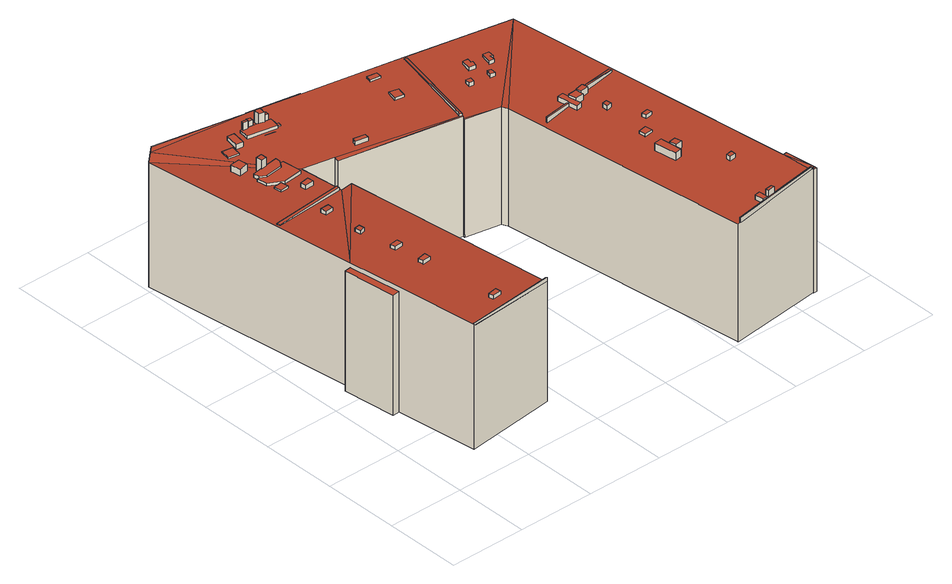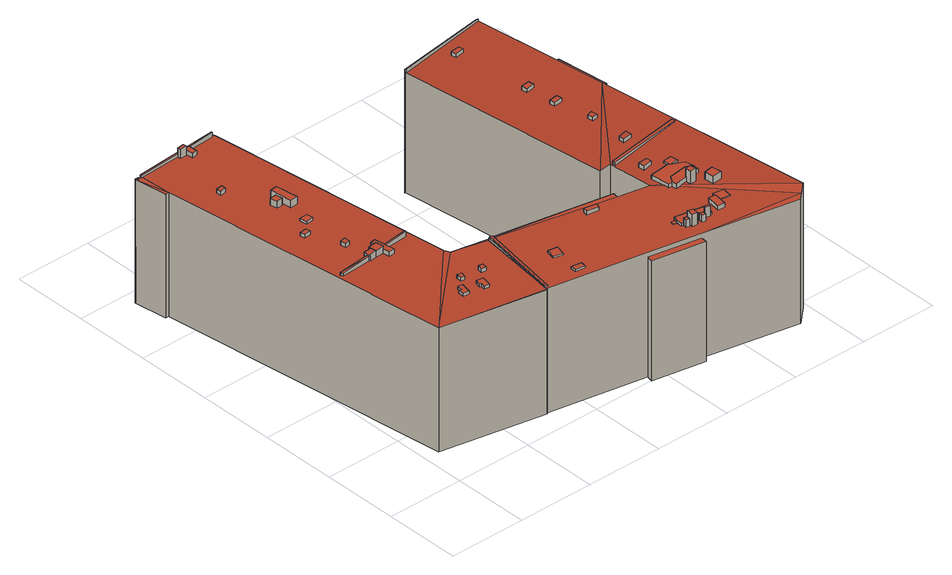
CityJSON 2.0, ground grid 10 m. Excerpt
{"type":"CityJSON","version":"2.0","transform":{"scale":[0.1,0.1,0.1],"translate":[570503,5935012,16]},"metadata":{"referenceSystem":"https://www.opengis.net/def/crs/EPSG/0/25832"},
"CityObjects":{
"building1":{"type":"Building","attributes":{"Grundfläche 2D":"808.493560","Grundhöhe NN":"16.933"},"children":["building1-1","building1-2","building1-3","building1-4","building1-5","building1-6","building1-7","building1-8","building1-9","building1-10","building1-11","building1-12","building1-13","building1-14","building1-15","building1-16","building1-17","building1-18","building1-19","building1-20","building1-21","building1-22","building1-23","building1-24","building1-25","building1-26"],"geometry":[{"type":"Solid","lod":"3","boundaries":[[[[0,1,2,3,4,5,6,7,8]],[[9,7,6]],[[10,7,9,11,12,13]],[[14,15,16,10,13]],[[17,18,13,12,11]],[[19,20,21,22]],[[23,22,21]],[[16,15,14,13,18,17,11,20,19,22,24,25,26,27,28]],[[29,16,28]],[[30,31,32,33]],[[34,35,36,37]],[[38,4,3,2,1,39,40]],[[41,6,5,4,38,42]],[[9,6,41,43]],[[11,9,43,44]],[[20,11,44,45]],[[21,20,45,46]],[[23,21,46,47]],[[26,25,24,22,23,47,48]],[[31,49,50,29,28,27,26,48,51,32]],[[10,16,29,50,52]],[[36,53,39,1,0,8,7,10,52,54,37]],[[33,32,51,55]],[[30,33,55,56]],[[31,30,56,49]],[[34,37,54,57]],[[35,34,57,58]],[[36,35,58,53]],[[48,47,46,45,44,43,41,42,38,40,39,53,58,57,54,52,50,49,56,55,51]]]],"semantics":{"surfaces":[{"type":"RoofSurface"},{"type":"WallSurface"},{"type":"GroundSurface"}],"values":[[0,0,0,0,0,0,0,0,0,0,0,1,1,1,1,1,1,1,1,1,1,1,1,1,1,1,1,1,2]]}}]},
"building1-1":{"type":"BuildingInstallation","parents":["building1"],"geometry":[{"type":"MultiSurface","lod":"3","boundaries":[[[59,60,61,62]],[[62,61,63,64]],[[59,62,64,65]],[[60,59,65,66]],[[61,60,66,63]]],"semantics":{"surfaces":[{"type":"RoofSurface"},{"type":"WallSurface"}],"values":[0,1,1,1,1]}}]},
"building1-2":{"type":"BuildingInstallation","parents":["building1"],"geometry":[{"type":"MultiSurface","lod":"3","boundaries":[[[67,68,69,70]],[[70,69,71,72]],[[67,70,72,73]],[[68,67,73,74]],[[69,68,74,71]]],"semantics":{"surfaces":[{"type":"RoofSurface"},{"type":"WallSurface"}],"values":[0,1,1,1,1]}}]},
"building1-3":{"type":"BuildingInstallation","parents":["building1"],"geometry":[{"type":"MultiSurface","lod":"3","boundaries":[[[75,76,77,78]],[[78,77,79,80]],[[80,81,75,78]],[[76,75,81,82]],[[77,76,82,79]]],"semantics":{"surfaces":[{"type":"RoofSurface"},{"type":"WallSurface"}],"values":[0,1,1,1,1]}}]},
"building1-4":{"type":"BuildingInstallation","parents":["building1"],"geometry":[{"type":"MultiSurface","lod":"3","boundaries":[[[83,84,85,86]],[[87,85,84]]],"semantics":{"surfaces":[{"type":"RoofSurface"},{"type":"WallSurface"}],"values":[0,1]}}]},
"building1-5":{"type":"BuildingInstallation","parents":["building1"],"geometry":[{"type":"MultiSurface","lod":"3","boundaries":[[[88,89,90,91]],[[91,90,92,93]],[[88,91,93,94]],[[89,88,94,95]],[[90,89,95,92]]],"semantics":{"surfaces":[{"type":"RoofSurface"},{"type":"WallSurface"}],"values":[0,1,1,1,1]}}]},
"building1-6":{"type":"BuildingInstallation","parents":["building1"],"geometry":[{"type":"MultiSurface","lod":"3","boundaries":[[[96,97,98,99]],[[99,98,100,101]],[[96,99,101,102]],[[97,96,102,103]],[[98,97,103,100]]],"semantics":{"surfaces":[{"type":"RoofSurface"},{"type":"WallSurface"}],"values":[0,1,1,1,1]}}]},
"building1-7":{"type":"BuildingInstallation","parents":["building1"],"geometry":[{"type":"MultiSurface","lod":"3","boundaries":[[[104,105,106,107]],[[108,109,107,106]],[[109,110,104,107]],[[105,104,110,111]],[[106,105,111,108]]],"semantics":{"surfaces":[{"type":"RoofSurface"},{"type":"WallSurface"}],"values":[0,1,1,1,1]}}]},
"building1-8":{"type":"BuildingInstallation","parents":["building1"],"geometry":[{"type":"MultiSurface","lod":"3","boundaries":[[[112,113,114,115]],[[115,114,116,117]],[[112,115,117,118]],[[113,112,118,119]],[[114,113,119,116]]],"semantics":{"surfaces":[{"type":"RoofSurface"},{"type":"WallSurface"}],"values":[0,1,1,1,1]}}]},
"building1-9":{"type":"BuildingInstallation","parents":["building1"],"geometry":[{"type":"MultiSurface","lod":"3","boundaries":[[[120,121,122,123]],[[123,122,124,125]],[[120,123,125,126]],[[121,120,126,127]],[[122,121,127,124]]],"semantics":{"surfaces":[{"type":"RoofSurface"},{"type":"WallSurface"}],"values":[0,1,1,1,1]}}]},
"building1-10":{"type":"BuildingInstallation","parents":["building1"],"geometry":[{"type":"MultiSurface","lod":"3","boundaries":[[[128,129,130,131,132,133,134,135,136,137]],[[138,139,140,141,142,133,132,131,130]],[[142,143,144,135,134,133]],[[145,146,128,137,136,135,144,147,148,149]],[[130,129,128,146,150,138]]],"semantics":{"surfaces":[{"type":"RoofSurface"},{"type":"WallSurface"}],"values":[0,1,1,1,1]}}]},
"building1-11":{"type":"BuildingInstallation","parents":["building1"],"geometry":[{"type":"MultiSurface","lod":"3","boundaries":[[[151,152,153,154]],[[154,153,155,156]],[[151,154,156,157]],[[152,151,157,158]],[[153,152,158,155]]],"semantics":{"surfaces":[{"type":"RoofSurface"},{"type":"WallSurface"}],"values":[0,1,1,1,1]}}]},
"building1-12":{"type":"BuildingInstallation","parents":["building1"],"geometry":[{"type":"MultiSurface","lod":"3","boundaries":[[[159,160,161,162]],[[162,161,163,164]],[[159,162,164,165]],[[160,159,165,166]],[[161,160,166,163]]],"semantics":{"surfaces":[{"type":"RoofSurface"},{"type":"WallSurface"}],"values":[0,1,1,1,1]}}]},
"building1-13":{"type":"BuildingInstallation","parents":["building1"],"geometry":[{"type":"MultiSurface","lod":"3","boundaries":[[[167,168,169,170,171,172,173]],[[25,174,171,170]],[[172,171,174,175,176,19,168,167,173]],[[19,22,169,168]],[[24,25,170,169,22]]],"semantics":{"surfaces":[{"type":"RoofSurface"},{"type":"WallSurface"}],"values":[0,1,1,1,1]}}]},
"building1-14":{"type":"BuildingInstallation","parents":["building1"],"geometry":[{"type":"MultiSurface","lod":"3","boundaries":[[[177,178,179,180,181]],[[182,183,179,178]],[[184,185,186,181,180,179,183]],[[186,187,177,181]],[[178,177,187,188,189,182]]],"semantics":{"surfaces":[{"type":"RoofSurface"},{"type":"WallSurface"}],"values":[0,1,1,1,1]}}]},
"building1-15":{"type":"BuildingInstallation","parents":["building1"],"geometry":[{"type":"MultiSurface","lod":"3","boundaries":[[[190,191,192,193]],[[193,192,194,195]],[[190,193,195,196]],[[191,190,196,197]],[[192,191,197,194]]],"semantics":{"surfaces":[{"type":"RoofSurface"},{"type":"WallSurface"}],"values":[0,1,1,1,1]}}]},
"building1-16":{"type":"BuildingInstallation","parents":["building1"],"geometry":[{"type":"MultiSurface","lod":"3","boundaries":[[[198,199,200,201]],[[201,200,202,203]],[[198,201,203,204]],[[199,198,204,205]],[[200,199,205,202]]],"semantics":{"surfaces":[{"type":"RoofSurface"},{"type":"WallSurface"}],"values":[0,1,1,1,1]}}]},
"building1-17":{"type":"BuildingInstallation","parents":["building1"],"geometry":[{"type":"MultiSurface","lod":"3","boundaries":[[[206,207,208,209,210,211]],[[212,213,207,206]],[[214,215,216,209,208,207,213]],[[216,217,210,209]],[[217,218,219,212,206,211,210]]],"semantics":{"surfaces":[{"type":"RoofSurface"},{"type":"WallSurface"}],"values":[0,1,1,1,1]}}]},
"building1-18":{"type":"BuildingInstallation","parents":["building1"],"geometry":[{"type":"MultiSurface","lod":"3","boundaries":[[[220,221,222,223]],[[223,222,224,225]],[[225,226,220,223]],[[226,227,221,220]]],"semantics":{"surfaces":[{"type":"RoofSurface"},{"type":"WallSurface"}],"values":[0,1,1,1]}}]},
"building1-19":{"type":"BuildingInstallation","parents":["building1"],"geometry":[{"type":"MultiSurface","lod":"3","boundaries":[[[228,229,230,231,232,233,218,217,216,215,234,235]],[[236,237,232,231]],[[15,13,219,218,233,232,237]],[[214,238,234,215]],[[239,240,235,234,238]],[[240,241,228,235]],[[241,242,229,228]],[[236,231,230,229,242,243,14]]],"semantics":{"surfaces":[{"type":"RoofSurface"},{"type":"WallSurface"}],"values":[0,1,1,1,1,1,1,1]}}]},
"building1-20":{"type":"BuildingInstallation","parents":["building1"],"geometry":[{"type":"MultiSurface","lod":"3","boundaries":[[[244,245,246,247,248,249,250]],[[4,5,248,247]],[[5,0,250,249,248]],[[0,1,244,250]],[[244,1,2,3,4,247,246,245]]],"semantics":{"surfaces":[{"type":"RoofSurface"},{"type":"WallSurface"}],"values":[0,1,1,1,1]}}]},
"building1-21":{"type":"BuildingInstallation","parents":["building1"],"geometry":[{"type":"MultiSurface","lod":"3","boundaries":[[[251,147,144,143,142,141,188,187,186,185,252,253,254,255,256]],[[140,189,188,141]],[[184,257,252,185]],[[257,258,253,252]],[[259,254,253,258,83,86]],[[224,222,221,227,260,251,256,255,254,259]],[[148,147,251,260]]],"semantics":{"surfaces":[{"type":"RoofSurface"},{"type":"WallSurface"}],"values":[0,1,1,1,1,1,1]}}]},
"building1-22":{"type":"BuildingInstallation","parents":["building1"],"geometry":[{"type":"MultiSurface","lod":"3","boundaries":[[[261,262,263,264]],[[264,263,265,266]],[[261,264,266,267]],[[262,261,267,268]],[[263,262,268,265]]],"semantics":{"surfaces":[{"type":"RoofSurface"},{"type":"WallSurface"}],"values":[0,1,1,1,1]}}]},
"building1-23":{"type":"BuildingInstallation","parents":["building1"],"geometry":[{"type":"MultiSurface","lod":"3","boundaries":[[[243,242,241,240,269,270,271,272,273,274,275]],[[239,276,269,240]],[[276,277,270,269]],[[277,278,271,270]],[[272,271,278,279]],[[272,279,12,17,280,273]],[[280,281,18,14,243,275,274,273]]],"semantics":{"surfaces":[{"type":"RoofSurface"},{"type":"WallSurface"}],"values":[0,1,1,1,1,1,1]}}]},
"building1-24":{"type":"BuildingInstallation","parents":["building1"],"geometry":[{"type":"MultiSurface","lod":"3","boundaries":[[[282,283,284,285]],[[285,284,286,287]],[[282,285,287,288]],[[283,282,288,289]],[[284,283,289,286]]],"semantics":{"surfaces":[{"type":"RoofSurface"},{"type":"WallSurface"}],"values":[0,1,1,1,1]}}]},
"building1-25":{"type":"BuildingInstallation","parents":["building1"],"geometry":[{"type":"MultiSurface","lod":"3","boundaries":[[[290,291,292,293]],[[293,292,294,295]],[[290,293,295,296]],[[291,290,296,297]],[[292,291,297,294]]],"semantics":{"surfaces":[{"type":"RoofSurface"},{"type":"WallSurface"}],"values":[0,1,1,1,1]}}]},
"building1-26":{"type":"BuildingInstallation","parents":["building1"],"geometry":[{"type":"MultiSurface","lod":"3","boundaries":[[[298,299,300,301]],[[301,300,302,303]],[[298,301,303,304]],[[299,298,304,305]],[[300,299,305,302]]],"semantics":{"surfaces":[{"type":"RoofSurface"},{"type":"WallSurface"}],"values":[0,1,1,1,1]}}]},
"building2":{"type":"Building","attributes":{"Grundfläche 2D":"585.380845","Grundhöhe NN":"16.879"},"children":["building2-1","building2-2","building2-3","building2-4","building2-5","building2-6","building2-7","building2-8","building2-9","building2-10","building2-11","building2-12","building2-13","building2-14","building2-15","building2-16","building2-17","building2-18"],"geometry":[{"type":"Solid","lod":"3","boundaries":[[[[306,25,307,308,309]],[[309,310,306]],[[311,308,307]],[[312,309,308]],[[313,314,315,309,312,316,317,318,319]],[[320,321,313,321,322]],[[315,314,313,321,320]],[[322,323,324,320]],[[325,315,320]],[[311,307,25,306,48,326]],[[306,310,327,48]],[[308,311,326,328]],[[312,308,328,329]],[[330,317,316,312,329,331]],[[332,322,321,313,319,318,317,330,333]],[[323,322,332,334]],[[324,323,334,335]],[[325,320,324,335,336]],[[315,325,336,337]],[[309,315,337,338]],[[310,309,338,327]],[[331,329,328,326,48,327,338,337,336,335,334,332,333,330]]]],"semantics":{"surfaces":[{"type":"RoofSurface"},{"type":"WallSurface"},{"type":"GroundSurface"}],"values":[[0,0,0,0,0,0,0,0,0,1,1,1,1,1,1,1,1,1,1,1,1,2]]}}]},
"building2-1":{"type":"BuildingInstallation","parents":["building2"],"geometry":[{"type":"MultiSurface","lod":"3","boundaries":[[[339,340,341,342,343,344,345]],[[346,347,348,349,343]],[[343,342,346]],[[350,339,345,321]],[[341,340,339,350,314,351]],[[352,353,346,342]],[[347,354,355,348]],[[343,349,348,355,356,318]],[[343,318,319,313,321,345,344]]],"semantics":{"surfaces":[{"type":"RoofSurface"},{"type":"WallSurface"}],"values":[0,0,0,1,1,1,1,1,1]}}]},
"building2-2":{"type":"BuildingInstallation","parents":["building2"],"geometry":[{"type":"MultiSurface","lod":"3","boundaries":[[[357,358,359,360,361,362,363,364,365,366]],[[367,368,360,359]],[[368,369,361,360]],[[370,371,364,363,362,361,369,372,373,374]],[[371,375,376,366,365,364]],[[376,377,357,366]]],"semantics":{"surfaces":[{"type":"RoofSurface"},{"type":"WallSurface"}],"values":[0,1,1,1,1,1]}}]},
"building2-3":{"type":"BuildingInstallation","parents":["building2"],"geometry":[{"type":"MultiSurface","lod":"3","boundaries":[[[378,379,374,373]],[[372,380,378,373]],[[380,381,379,378]],[[381,370,374,379]]],"semantics":{"surfaces":[{"type":"RoofSurface"},{"type":"WallSurface"}],"values":[0,1,1,1]}}]},
"building2-4":{"type":"BuildingInstallation","parents":["building2"],"geometry":[{"type":"MultiSurface","lod":"3","boundaries":[[[382,383,384,385]],[[347,346,385,384]],[[386,382,385,346,353]],[[386,387,383,382]],[[354,347,384,383,387]]],"semantics":{"surfaces":[{"type":"RoofSurface"},{"type":"WallSurface"}],"values":[0,1,1,1,1]}}]},
"building2-5":{"type":"BuildingInstallation","parents":["building2"],"geometry":[{"type":"MultiSurface","lod":"3","boundaries":[[[388,389,390,391]],[[391,390,392,393]],[[388,391,393,394]],[[389,388,394,395]],[[390,389,395,392]]],"semantics":{"surfaces":[{"type":"RoofSurface"},{"type":"WallSurface"}],"values":[0,1,1,1,1]}}]},
"building2-6":{"type":"BuildingInstallation","parents":["building2"],"geometry":[{"type":"MultiSurface","lod":"3","boundaries":[[[396,397,398,399,400,401]],[[402,403,398,397]],[[399,398,403,404]],[[404,405,400,399]],[[406,407,408,409,402,397,396,401,400,405]]],"semantics":{"surfaces":[{"type":"RoofSurface"},{"type":"WallSurface"}],"values":[0,1,1,1,1]}}]},
"building2-7":{"type":"BuildingInstallation","parents":["building2"],"geometry":[{"type":"MultiSurface","lod":"3","boundaries":[[[410,411,412,413]],[[413,412,414,415]],[[410,413,415,416]],[[411,410,416,417]],[[412,411,417,414]]],"semantics":{"surfaces":[{"type":"RoofSurface"},{"type":"WallSurface"}],"values":[0,1,1,1,1]}}]},
"building2-8":{"type":"BuildingInstallation","parents":["building2"],"geometry":[{"type":"MultiSurface","lod":"3","boundaries":[[[418,419,420,421,422,423]],[[424,425,421,420]],[[425,426,422,421]],[[426,427,423,422]],[[427,428,418,423]],[[428,429,419,418]],[[429,424,420,419]]],"semantics":{"surfaces":[{"type":"RoofSurface"},{"type":"WallSurface"}],"values":[0,1,1,1,1,1,1]}}]},
"building2-9":{"type":"BuildingInstallation","parents":["building2"],"geometry":[{"type":"MultiSurface","lod":"3","boundaries":[[[430,431,432,433]],[[433,432,434,435]],[[430,433,435,436]],[[431,430,436,437]],[[432,431,437,434]]],"semantics":{"surfaces":[{"type":"RoofSurface"},{"type":"WallSurface"}],"values":[0,1,1,1,1]}}]},
"building2-10":{"type":"BuildingInstallation","parents":["building2"],"geometry":[{"type":"MultiSurface","lod":"3","boundaries":[[[438,408,407]],[[439,408,438]],[[406,440,438,407]],[[439,438,440,441]],[[441,409,408,439]]],"semantics":{"surfaces":[{"type":"RoofSurface"},{"type":"WallSurface"}],"values":[0,0,1,1,1]}}]},
"building2-11":{"type":"BuildingInstallation","parents":["building2"],"geometry":[{"type":"MultiSurface","lod":"3","boundaries":[[[442,443,444,445]],[[445,444,446,447]],[[442,445,447,448]],[[443,442,448,449]],[[444,443,449,446]]],"semantics":{"surfaces":[{"type":"RoofSurface"},{"type":"WallSurface"}],"values":[0,1,1,1,1]}}]},
"building2-12":{"type":"BuildingInstallation","parents":["building2"],"geometry":[{"type":"MultiSurface","lod":"3","boundaries":[[[450,451,452,453]],[[342,341,453,452]],[[454,450,453,341,351]],[[451,450,454,455]],[[352,342,452,451,455]]],"semantics":{"surfaces":[{"type":"RoofSurface"},{"type":"WallSurface"}],"values":[0,1,1,1,1]}}]},
"building2-13":{"type":"BuildingInstallation","parents":["building2"],"geometry":[{"type":"MultiSurface","lod":"3","boundaries":[[[456,457,458,459]],[[459,458,460,461]],[[456,459,461,462]],[[457,456,462,463]],[[458,457,463,460]]],"semantics":{"surfaces":[{"type":"RoofSurface"},{"type":"WallSurface"}],"values":[0,1,1,1,1]}}]},
"building2-14":{"type":"BuildingInstallation","parents":["building2"],"geometry":[{"type":"MultiSurface","lod":"3","boundaries":[[[464,465,466,467,468,469]],[[470,471,467,466]],[[471,472,468,467]],[[472,473,469,468]],[[473,474,464,469]],[[474,475,465,464]],[[475,470,466,465]]],"semantics":{"surfaces":[{"type":"RoofSurface"},{"type":"WallSurface"}],"values":[0,1,1,1,1,1,1]}}]},
"building2-15":{"type":"BuildingInstallation","parents":["building2"],"geometry":[{"type":"MultiSurface","lod":"3","boundaries":[[[476,477,478,479,480]],[[367,359,358,478,477,476,481]],[[358,357,479,478]],[[357,377,482,480,479]],[[476,480,482,481]]],"semantics":{"surfaces":[{"type":"RoofSurface"},{"type":"WallSurface"}],"values":[0,1,1,1,1]}}]},
"building2-16":{"type":"BuildingInstallation","parents":["building2"],"geometry":[{"type":"MultiSurface","lod":"3","boundaries":[[[483,484,485,486]],[[486,485,487,488]],[[483,486,488,489]],[[484,483,489,490]],[[485,484,490,487]]],"semantics":{"surfaces":[{"type":"RoofSurface"},{"type":"WallSurface"}],"values":[0,1,1,1,1]}}]},
"building2-17":{"type":"BuildingInstallation","parents":["building2"],"geometry":[{"type":"MultiSurface","lod":"3","boundaries":[[[491,492,493,494]],[[494,493,495,496]],[[491,494,496,497]],[[492,491,497,498]],[[493,492,498,495]]],"semantics":{"surfaces":[{"type":"RoofSurface"},{"type":"WallSurface"}],"values":[0,1,1,1,1]}}]},
"building2-18":{"type":"BuildingInstallation","parents":["building2"],"geometry":[{"type":"MultiSurface","lod":"3","boundaries":[[[499,500,501,502]],[[503,504,500,499]],[[504,505,501,500]],[[505,506,502,501]],[[506,503,499,502]]],"semantics":{"surfaces":[{"type":"RoofSurface"},{"type":"WallSurface"}],"values":[0,1,1,1,1]}}]}
},
"vertices":[
[63,47,174],[63,46,174],[64,46,174],[65,46,173],[182,60,168],[181,61,168],[148,338,168],[41,222,174],[50,153,174],[132,336,168],[6,508,174],[126,394,168],[116,403,169],[101,417,169],[110,412,169],[105,418,169],[20,521,174],[115,406,169],[111,412,169],[319,353,168],[167,386,168],[166,379,168],[322,352,168],[322,350,168],[323,358,169],[344,465,173],[344,469,174],[218,492,174],[151,505,174],[28,528,174],[152,513,168],[151,505,168],[218,492,168],[220,500,168],[33,221,168],[41,152,168],[50,153,168],[41,222,168],[182,60,9],[63,46,9],[64,46,9],[148,338,9],[181,61,9],[132,336,9],[126,394,9],[167,386,9],[166,379,9],[322,350,9],[344,469,9],[151,505,9],[28,528,9],[218,492,9],[6,508,9],[50,153,9],[41,222,9],[220,500,9],[152,513,9],[33,221,9],[41,152,9],
[95,465,178],[104,464,178],[107,482,178],[98,483,178],[107,482,172],[98,483,172],[95,465,171],[104,464,171],
[299,458,176],[300,465,176],[287,467,176],[286,460,176],[287,467,173],[286,460,173],[299,458,173],[300,465,173],
[31,329,175],[32,325,175],[129,337,172],[129,341,172],[129,337,168],[129,341,168],[31,329,173],[32,325,173],
[136,467,172],[135,463,172],[148,460,172],[149,465,172],[141,462,172],
[65,426,180],[77,428,180],[76,440,180],[63,439,180],[76,440,171],[63,439,171],[65,426,171],[77,428,171],
[96,318,175],[84,317,176],[85,309,176],[96,311,175],[85,309,171],[96,311,170],[96,318,170],[84,317,171],
[154,479,183],[155,484,183],[151,485,183],[150,480,183],[151,485,173],[150,480,172],[154,479,172],[155,484,173],
[77,384,173],[78,374,173],[89,375,173],[88,385,173],[89,375,170],[88,385,170],[77,384,171],[78,374,171],
[113,370,175],[101,368,175],[102,361,175],[114,362,175],[102,361,170],[114,362,169],[113,370,169],[101,368,170],
[149,487,189],[147,487,189],[142,488,189],[142,487,189],[141,481,189],[141,480,189],[145,479,189],[148,478,189],[148,480,189],[149,485,189],[142,488,173],[142,487,173],[141,481,172],[141,481,176],[141,480,176],[145,479,176],[148,478,176],[149,485,173],[149,487,173],[148,479,176],[148,479,172],[148,480,172],[147,487,173],
[125,72,176],[124,79,176],[112,77,176],[113,71,176],[112,77,171],[113,71,171],[125,72,171],[124,79,171],
[214,384,174],[215,390,174],[200,393,174],[198,387,174],[200,393,169],[198,387,169],[214,384,169],[215,390,169],
[320,356,172],[319,353,171],[322,352,171],[344,465,175],[341,466,175],[321,362,172],[320,359,172],[341,466,173],[321,362,169],[320,359,169],
[126,481,186],[127,484,186],[121,485,186],[121,484,186],[120,482,186],[127,484,173],[121,485,173],[121,484,172],[121,484,176],[120,482,176],[126,481,176],[127,483,176],[127,483,172],
[296,417,174],[299,429,174],[287,432,174],[284,419,174],[287,432,172],[284,419,171],[296,417,171],[299,429,172],
[77,458,173],[91,456,173],[93,469,173],[79,471,173],[93,469,172],[79,471,172],[77,458,171],[91,456,171],
[94,424,187],[86,423,187],[87,416,187],[87,415,187],[94,416,187],[94,417,187],[94,424,170],[86,423,170],[87,416,170],[87,416,176],[87,415,176],[94,416,176],[94,417,176],[94,417,170],
[161,470,173],[156,471,173],[155,466,173],[160,465,173],[155,466,172],[160,465,172],[161,470,172],[156,471,172],
[82,402,176],[106,405,176],[110,412,176],[111,413,176],[111,419,176],[105,418,176],[74,414,176],[75,406,176],[111,413,169],[111,419,169],[74,414,171],[75,406,171],[75,406,174],[82,402,174],[106,405,174],[110,412,174],
[63,46,176],[64,46,176],[65,46,176],[182,60,173],[181,61,173],[65,47,176],[63,47,176],
[157,478,176],[118,484,176],[116,471,176],[154,464,176],[155,466,176],[156,471,176],[118,484,172],[116,471,172],[154,464,172],[157,478,172],
[88,257,176],[95,259,176],[94,266,176],[87,265,176],[94,266,171],[87,265,171],[88,257,171],[95,259,171],
[72,406,174],[74,393,174],[92,384,174],[118,387,174],[115,412,174],[112,412,174],[111,412,174],[72,406,171],[74,393,171],[92,384,170],[118,387,169],[115,412,169],[112,412,169],
[135,483,182],[136,488,182],[131,489,182],[130,484,182],[131,489,173],[130,484,173],[135,483,172],[136,488,173],
[101,170,176],[112,171,176],[111,179,176],[100,177,176],[111,179,171],[100,177,171],[101,170,171],[112,171,171],
[107,211,176],[106,218,176],[95,217,176],[96,210,176],[95,217,171],[96,210,171],[107,211,171],[106,218,171],
[344,469,173],[322,350,165],[367,339,165],[480,444,173],[345,470,173],[322,348,165],[371,332,165],[529,18,173],[529,20,173],[526,60,173],[410,6,165],[410,4,165],[414,4,165],[418,5,165],[536,21,173],[530,18,173],[532,18,173],[532,17,173],[536,17,173],[531,60,173],[322,348,9],[345,470,9],[367,339,9],[371,332,9],[410,4,9],[410,6,9],[532,18,9],[529,18,9],[532,17,9],[536,17,9],[531,60,9],[526,60,9],[480,444,9],
[530,20,176],[529,20,176],[471,13,173],[462,12,173],[414,4,171],[529,18,176],[530,18,176],[460,12,173],[453,11,172],[414,6,171],[414,5,171],[530,20,173],[471,13,169],[462,12,168],[460,12,168],[453,11,168],[414,6,165],[414,5,165],
[427,284,174],[425,294,174],[426,295,174],[425,304,174],[417,303,174],[419,290,174],[419,287,174],[421,276,174],[427,277,174],[428,277,174],[426,295,168],[425,304,168],[417,303,168],[419,287,168],[421,276,168],[419,290,168],[419,290,172],[419,287,172],[427,277,168],[428,277,168],[427,284,168],
[384,285,172],[384,283,172],[384,285,165],[384,283,165],
[459,24,174],[452,23,174],[453,11,174],[460,12,174],[459,24,168],[452,23,168],
[444,253,175],[451,254,175],[450,261,175],[444,260,175],[450,261,169],[444,260,169],[444,253,169],[451,254,169],
[449,297,178],[448,298,178],[438,296,178],[439,289,178],[449,290,178],[449,294,178],[448,298,170],[438,296,169],[439,289,169],[449,290,170],[449,294,170],[449,294,176],[449,297,176],[449,297,170],
[457,147,178],[455,156,178],[447,155,178],[448,146,178],[447,155,168],[448,146,168],[457,147,169],[455,156,169],
[391,414,174],[392,420,174],[385,421,174],[382,408,174],[391,406,174],[393,413,174],[385,421,170],[382,408,169],[391,406,169],[393,413,170],[391,414,170],[392,420,170],
[364,387,173],[370,386,173],[372,393,173],[365,394,173],[372,393,168],[365,394,168],[364,387,168],[370,386,168],
[492,299,176],[491,302,176],[492,299,172],[491,302,172],
[399,390,173],[394,391,173],[392,384,173],[398,383,173],[392,384,168],[398,383,168],[399,390,168],[394,391,168],
[470,17,181],[461,16,181],[462,12,181],[471,13,181],[470,17,169],[461,16,168],
[463,218,175],[464,212,175],[473,213,175],[472,219,175],[473,213,170],[472,219,170],[463,218,170],[464,212,170],
[417,407,174],[418,415,174],[410,416,174],[407,402,174],[413,401,174],[414,408,174],[410,416,170],[407,402,169],[413,401,169],[414,408,170],[417,407,170],[418,415,170],
[437,296,177],[426,295,177],[425,294,177],[427,284,177],[438,285,177],[437,296,169],[438,285,169],
[453,190,172],[452,200,172],[441,198,172],[442,189,172],[441,198,168],[442,189,168],[453,190,169],[452,200,169],
[486,93,176],[486,99,176],[478,98,176],[478,92,176],[478,98,170],[478,92,170],[486,93,170],[486,99,170],
[446,136,178],[443,165,178],[433,164,178],[437,135,178],[446,136,168],[443,165,168],[433,164,168],[437,135,168]
]}
